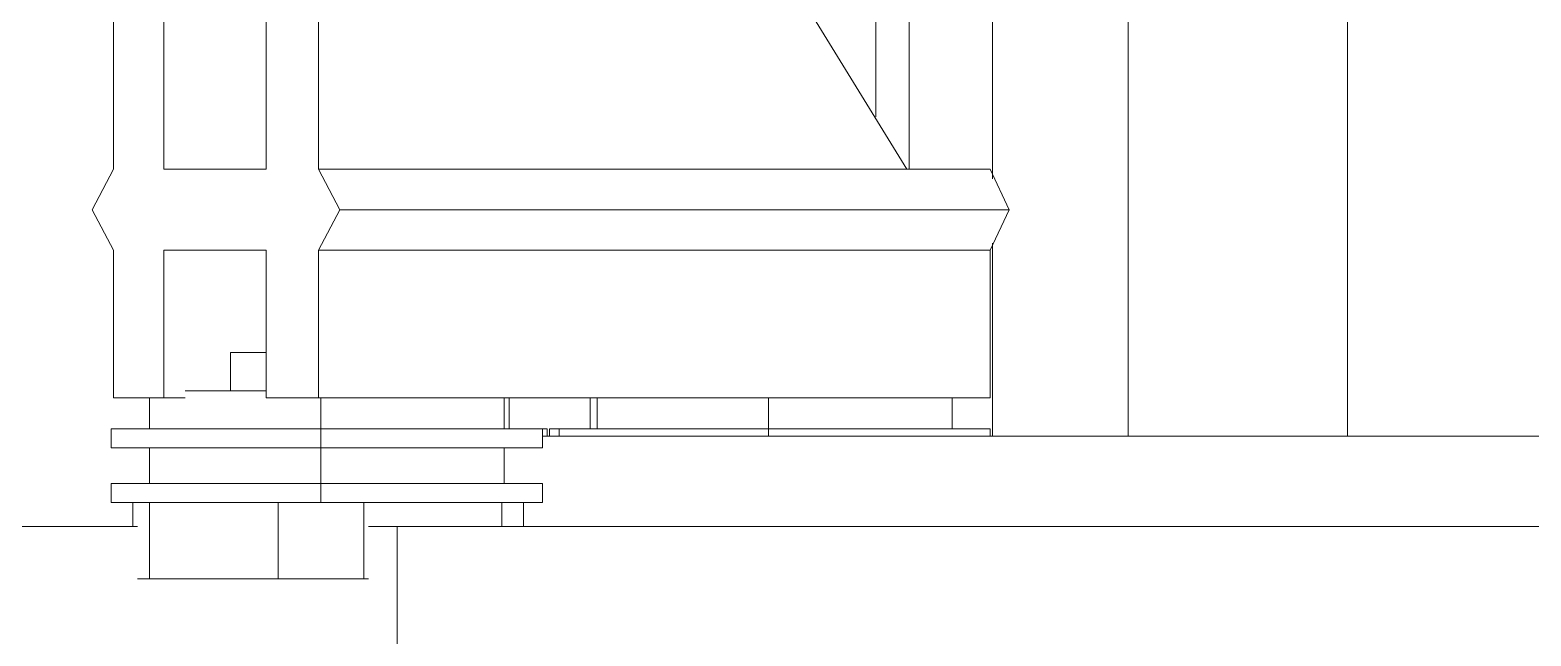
# Model space of a CAD drawing. Header units: millimetres. Extents: x 1341 to 37388, y -13954 to 1849.
# Drawn here: x 29379 to 29578.4, y 226.2 to 306.7 of the extents above; entities that cross this region are included whole.
import ezdxf

# ---------------------------------------------------------------- set-up
doc = ezdxf.new("R2010")
doc.units = ezdxf.units.MM
doc.layers.add('COMPONENTE', color=3, linetype='Continuous')

# ---------------------------------------------------------------- blocks, each defined once
blk = doc.blocks.new('TRANFORMADOR_IP00_TRAEL_VISTA_FRONT')
at = {"layer": 'COMPONENTE', "linetype": 'Continuous', "lineweight": 0}
for points in [[(5067.17, 3420.12), (5067.17, 3470.73)], [(5071.6, 3413.16), (5071.6, 3470.73)], [(5082.67, 3411.9), (5082.67, 3470.73)], [(5100.7, 3377.73), (5100.7, 3470.73)], [(5129.8, 3377.73), (5129.8, 3470.73)], [(4965.95, 3432.77), (4965.95, 3413.16)], [(4972.6, 3432.77), (4972.6, 3413.16)], [(4986.2, 3432.77), (4986.2, 3413.16)], [(4993.16, 3432.77), (4993.16, 3413.16)], [(5059.26, 3432.77), (5071.28, 3413.16)], [(4965.95, 3413.16), (4963.11, 3407.78)], [(4972.6, 3413.16), (4986.2, 3413.16)], [(4993.16, 3413.16), (4996, 3407.78)], [(4993.16, 3413.16), (5071.28, 3413.16)], [(5071.28, 3413.16), (5082.36, 3413.16)], [(5082.36, 3413.16), (5084.89, 3407.78)], [(4963.11, 3407.78), (4965.95, 3402.41)], [(4996, 3407.78), (4993.16, 3402.41)], [(4996, 3407.78), (5084.89, 3407.78)], [(5084.89, 3407.78), (5082.36, 3402.41)], [(5082.67, 3377.73), (5082.67, 3403.36)], [(4965.95, 3402.41), (4965.95, 3382.8)], [(4972.6, 3402.41), (4986.2, 3402.41)], [(4972.6, 3402.41), (4972.6, 3382.8)], [(4986.2, 3402.41), (4986.2, 3382.8)], [(4993.16, 3402.41), (4993.16, 3382.8)], [(4993.16, 3402.41), (5082.36, 3402.41)], [(5082.36, 3402.41), (5082.36, 3382.8)], [(4981.45, 3388.81), (4981.45, 3383.74)], [(4981.45, 3388.81), (4986.2, 3388.81)], [(4965.95, 3382.8), (4972.6, 3382.8)], [(4970.7, 3382.8), (4970.7, 3378.68)], [(4972.6, 3382.8), (4975.44, 3382.8)], [(4975.44, 3383.74), (4986.2, 3383.74)], [(4993.16, 3382.8), (4986.2, 3382.8)], [(4993.16, 3382.8), (5082.36, 3382.8)], [(4993.47, 3382.8), (4993.47, 3378.68)], [(5017.83, 3382.8), (5017.83, 3378.68)], [(5018.46, 3382.8), (5018.46, 3378.68)], [(5029.22, 3382.8), (5029.22, 3378.68)], [(5030.16, 3382.8), (5030.16, 3378.68)], [(5052.94, 3382.8), (5052.94, 3378.68)], [(5077.29, 3382.8), (5077.29, 3378.68)], [(4965.64, 3378.68), (4965.64, 3376.15)], [(4993.47, 3378.68), (4965.64, 3378.68)], [(4993.47, 3378.68), (4993.47, 3376.15)], [(5022.89, 3378.68), (4993.47, 3378.68)], [(5022.89, 3378.68), (5022.89, 3376.15)], [(5023.52, 3378.68), (5022.89, 3378.68)], [(5235.77, 3377.73), (5022.89, 3377.73)], [(5023.52, 3378.68), (5023.52, 3377.73)], [(5023.84, 3378.68), (5023.84, 3377.73)], [(5025.1, 3378.68), (5023.84, 3378.68)], [(5025.1, 3378.68), (5025.1, 3377.73)], [(5052.94, 3378.68), (5025.1, 3378.68)], [(5052.94, 3378.68), (5052.94, 3377.73)], [(5082.36, 3378.68), (5052.94, 3378.68)], [(5082.36, 3378.68), (5082.36, 3377.73)], [(4993.47, 3376.15), (4965.64, 3376.15)], [(4970.7, 3376.15), (4970.7, 3371.41)], [(4993.47, 3376.15), (4993.47, 3371.41)], [(5022.89, 3376.15), (4993.47, 3376.15)], [(5017.83, 3376.15), (5017.83, 3371.41)], [(4965.64, 3371.41), (4965.64, 3368.88)], [(4993.47, 3371.41), (4965.64, 3371.41)], [(4993.47, 3371.41), (4993.47, 3368.88)], [(5022.89, 3371.41), (4993.47, 3371.41)], [(5022.89, 3371.41), (5022.89, 3368.88)], [(4969.12, 3368.88), (4965.64, 3368.88)], [(4968.48, 3368.88), (4968.48, 3365.72)], [(4969.12, 3368.88), (4970.7, 3368.88)], [(4970.7, 3368.88), (4970.7, 3358.76)], [(4987.78, 3368.88), (4970.7, 3368.88)], [(4987.78, 3358.76), (4987.78, 3368.88)], [(4987.78, 3368.88), (4989.68, 3368.88)], [(4993.47, 3368.88), (4989.68, 3368.88)], [(4997.27, 3368.88), (4993.47, 3368.88)], [(4997.27, 3368.88), (4999.17, 3368.88)], [(4999.17, 3368.88), (4999.17, 3358.76)], [(5017.51, 3368.88), (4999.17, 3368.88)], [(5017.51, 3368.88), (5019.09, 3368.88)], [(5017.51, 3365.72), (5017.51, 3368.88)], [(5022.89, 3368.88), (5019.09, 3368.88)], [(5020.36, 3365.72), (5020.36, 3368.88)], [(4811.52, 3365.72), (4969.12, 3365.72)], [(4999.8, 3365.72), (5003.59, 3365.72)], [(5003.59, 3365.72), (5003.59, 2503.14)], [(5003.59, 3365.72), (5258.54, 3365.72)], [(4970.7, 3358.76), (4969.12, 3358.76)], [(4987.78, 3358.76), (4970.7, 3358.76)], [(4999.17, 3358.76), (4987.78, 3358.76)], [(4999.8, 3358.76), (4999.17, 3358.76)]]:
    blk.add_lwpolyline(points, dxfattribs=at)

msp = doc.modelspace()

# ---------------------------------------------------------------- block references
at = {"linetype": 'ByBlock'}
msp.add_blockref('TRANFORMADOR_IP00_TRAEL_VISTA_FRONT', (24424.17, -3124.97), dxfattribs=at)

doc.saveas('drawing.dxf')
